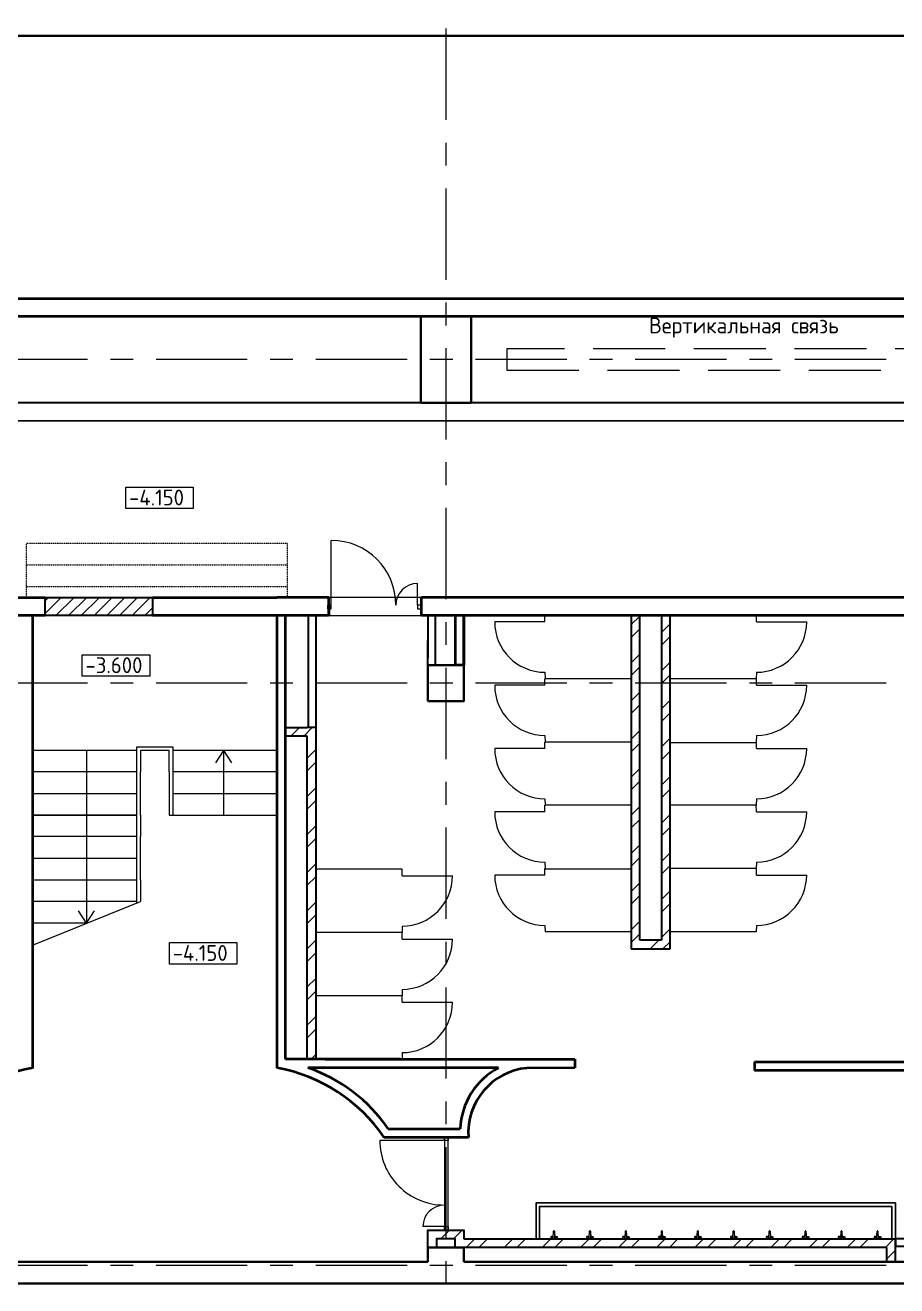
# Model space of a CAD drawing. Header units: millimetres. Extents: x -813692 to 807431, y 0 to 1813163.
# Drawn here: x -146262 to -134135, y 783094 to 800628 of the extents above; entities that cross this region are included whole.
import ezdxf

# ---------------------------------------------------------------- set-up
doc = ezdxf.new("R2010")
doc.units = ezdxf.units.MM
for name, pattern in [('Dashed', [5.644444, 2.822222, -2.822222]), ('SolidLine', [0]), ('ГОСТ 2.303 4', [7, 5, -2, 0]), ('Линия сетки', [22.225, 12.7, -3.175, 3.175, -3.175])]:
    doc.linetypes.add(name, pattern=pattern)
for name, color, linetype, lineweight in [('A-ANNO-DIMS', 7, 'Continuous', 9), ('KR_0.35', 252, 'Continuous', 35), ('KR_punk', 252, 'ГОСТ 2.303 4', 0), ('S-GRID', 252, 'Continuous', 9), ('АР_двери', 252, 'Continuous', 0), ('АР_демонт.несущ', 252, 'ГОСТ 2.303 4', 20), ('АР_закладка проемов', 252, 'Continuous', 30), ('АР_кирпич250', 252, 'Continuous', 30), ('АР_кирпичные перегородки 120', 252, 'Continuous', 30), ('АР_монолит', 252, 'Continuous', 50), ('АР_Отметка на плане', 252, 'Continuous', 15), ('АР_Площади', 252, 'Continuous', 0), ('АР_сущ. стены', 252, 'Continuous', 30), ('АР_тонкая линия', 252, 'Continuous', 5), ('АР_штриховка кирп120', 252, 'Continuous', 0), ('ШТАМП', 252, 'Continuous', 5)]:
    doc.layers.add(name, color=color, linetype=linetype, lineweight=lineweight)
for name, color, linetype in [('АР_обшивка коробов', 252, 'Continuous'), ('АР_Перегородки', 252, 'Continuous'), ('АР_Сантехника', 252, 'Continuous'), ('Сантехника и мебель', 7, 'Continuous')]:
    doc.layers.add(name, color=color, linetype=linetype)
doc.styles.add('GOST 2.304', font='')
doc.styles.get('GOST 2.304').set_extended_font_data('GOST Common')

# ---------------------------------------------------------------- blocks, each defined once
blk = doc.blocks.new('КР_подвал')
at = {"layer": 'KR_0.35', "ltscale": 200}
for points in [[(62000, 16850), (233801, 16850)], [(137700, 11750), (137700, -500), (-850, -500), (-850, 12790), (1051, 15608)], [(97200, -200), (97200, 0), (96700, 0), (96700, -200)], [(89100, -200), (96700, -200)], [(97200, -200), (104700, -200)]]:
    blk.add_lwpolyline(points, dxfattribs=at)
for points in [[(96600, 11750), (97300, 11750), (97300, 12950), (96600, 12950)], [(96700, 7600), (97200, 7600), (97200, 8100), (96700, 8100)]]:
    blk.add_lwpolyline(points, close=True, dxfattribs=at)
at = {"layer": 'KR_punk', "ltscale": 200}
blk.add_lwpolyline([(97800, 12200), (104200, 12200), (104200, 12500), (97800, 12500)], close=True, dxfattribs=at)
at = {"layer": 'АР_тонкая линия', "insert": (99778, 12654), "char_height": 220, "attachment_point": 7, "style": 'GOST 2.304'}
blk.add_mtext('Вертикальная связь', dxfattribs=at)
blk = doc.blocks.new('Оси200')
at = {"layer": 'S-GRID', "linetype": 'Линия сетки', "ltscale": 100}
for points in [[(-307403.6, -127703.3), (-307403.8, -221903.3)], [(-165703.8, -201204.1), (-412703.7, -201203.6)], [(-165703.8, -205704.1), (-412703.7, -205703.6)], [(-165703.8, -213803.7), (-412703.7, -213803.6)]]:
    blk.add_lwpolyline(points, dxfattribs=at)
blk = doc.blocks.new('Д-1300-ДП-П')
at = {"layer": 'АР_двери'}
for points in [[(-488.5, -185), (-488.5, 715)], [(711.5, -185), (711.5, 115)], [(-488.5, -185), (-538.5, -185), (-538.5, -235), (-488.5, -235), (-488.5, -185)], [(761.5, -185), (711.5, -185), (711.5, -235), (761.5, -235), (761.5, -185)]]:
    blk.add_lwpolyline(points, dxfattribs=at)
for centre, radius, start, end in [((-488.5, -185), 900, 0, 90), ((711.5, -185), 300, 90, 180)]:
    blk.add_arc(centre, radius, start, end, dxfattribs=at)
blk = doc.blocks.new('Д-1300-ДП-Л')
at = {"layer": 'АР_двери'}
for points in [[(349, -398), (349, 502)], [(-851, -398), (-851, -98)], [(-901, -398), (-851, -398), (-851, -448), (-901, -448), (-901, -398)], [(349, -398), (399, -398), (399, -448), (349, -448), (349, -398)]]:
    blk.add_lwpolyline(points, dxfattribs=at)
for centre, radius, start, end in [((349, -398), 900, 90, 180), ((-851, -398), 300, 0, 90)]:
    blk.add_arc(centre, radius, start, end, dxfattribs=at)
blk = doc.blocks.new('A$Cb6f24db5')
at = {"lineweight": 0, "ltscale": 600}
h = blk.add_hatch(color=256, dxfattribs=at)
edge = h.paths.add_edge_path()
edge.add_line((10, 23), (11, 14))
edge.add_ellipse((0, 12), major_axis=(-11.2, 0), ratio=1, start_angle=540, end_angle=550.1755, ccw=False)
edge.add_arc((0, 12), 11.2, 269.833, 359.833, ccw=False)
edge.add_line((0, 1), (0, 0))
edge.add_line((0, 0), (8, 0))
edge.add_arc((0, 12), 14.9, 664.5312, 766.3178)
h.paths.add_polyline_path([(0, 0), (-8, 0, 0.152567), (0, -2)])
h.paths.add_polyline_path([(8, 0), (0, 0), (0, -2, 0.152567)])
h.paths.add_polyline_path([(-11, 14), (-10, 23, 0.475833), (-8, 0), (0, 0), (0, 1, -0.46724)])
for p, q in [((-11, 13), (-5, 107)), ((-11, 13), (-5, 107)), ((6, 107), (11, 14)), ((11, 12), (6, 107)), ((11, 14), (11, 12))]:
    blk.add_line(p, q, dxfattribs=at)
for points in [[(-23, 29), (-24, 29), (-24, 29), (-24, 30), (-24, 30), (-24, 30), (-25, 30), (-25, 30), (-25, 30), (-25, 30), (-25, 31), (-25, 31), (-25, 31), (-25, 31), (-26, 31), (-26, 31), (-26, 31), (-26, 31), (-26, 31), (-27, 32), (-27, 32), (-27, 32), (-27, 32), (-28, 32), (-28, 32), (-28, 32), (-28, 32), (-28, 32), (-28, 33), (-29, 33), (-29, 33), (-29, 33), (-29, 33), (-29, 33), (-30, 33), (-30, 33), (-30, 33), (-30, 33), (-30, 33), (-31, 33), (-31, 33), (-31, 33), (-31, 33), (-31, 33), (-32, 33), (-32, 33), (-32, 33), (-32, 33), (-32, 33), (-33, 33), (-33, 33), (-33, 33), (-33, 33), (-34, 33), (-34, 33), (-34, 33), (-34, 33), (-34, 33), (-35, 33), (-35, 33), (-35, 33), (-35, 33), (-36, 33), (-36, 33), (-36, 33), (-36, 33), (-36, 33), (-36, 33), (-37, 33), (-37, 32), (-37, 32), (-37, 32), (-38, 32), (-38, 32), (-38, 32), (-39, 32), (-39, 32), (-39, 31), (-40, 30), (-41, 31), (-41, 30), (-42, 30), (-42, 30), (-42, 30), (-42, 30), (-42, 29), (-43, 29), (-43, 29), (-43, 29), (-43, 28), (-43, 28), (-44, 28), (-44, 28), (-44, 28), (-44, 28), (-44, 28), (-44, 27), (-44, 27), (-44, 27), (-44, 27), (-44, 27), (-44, 26), (-44, 26), (-45, 26), (-45, 26), (-45, 26), (-45, 25), (-45, 25), (-45, 25), (-46, 25), (-46, 25), (-46, 25), (-46, 24), (-46, 24), (-46, 24), (-46, 24), (-46, 24), (-46, 23), (-46, 23), (-46, 23), (-46, 23), (-46, 22), (-46, 22), (-46, 22), (-46, 22), (-47, 22), (-47, 22), (-47, 21), (-47, 21), (-46, 21), (-46, 21), (-46, 20), (-46, 20), (-46, 20), (-46, 20), (-46, 20), (-46, 19), (-46, 19), (-46, 19), (-46, 19), (-47, 18), (-47, 18), (-47, 18), (-47, 18), (-46, 18), (-46, 18), (-46, 17), (-46, 17), (-46, 17), (-46, 17), (-46, 17), (-46, 16), (-46, 16), (-46, 16), (-46, 16), (-46, 15), (-46, 15), (-46, 15), (-46, 15), (-46, 15), (-46, 14), (-45, 14), (-45, 14), (-45, 14), (-45, 14), (-45, 14), (-45, 13), (-44, 13), (-44, 13), (-44, 13), (-44, 13), (-44, 12), (-44, 12), (-44, 12), (-44, 12), (-44, 12), (-44, 11), (-44, 11), (-43, 11), (-43, 11), (-43, 11), (-43, 11), (-43, 11), (-42, 11), (-42, 10), (-42, 10), (-42, 10), (-42, 10), (-42, 10), (-42, 9), (-42, 9), (-42, 9), (-41, 9), (-41, 9), (-41, 9), (-41, 9), (-40, 9), (-40, 9), (-40, 9), (-40, 9), (-40, 8), (-40, 8), (-39, 8), (-39, 8), (-39, 8), (-39, 7), (-39, 7), (-39, 7), (-38, 7), (-38, 7), (-38, 7), (-38, 7), (-38, 7), (-37, 7), (-37, 7), (-37, 7), (-37, 7), (-37, 7), (-36, 7), (-36, 7), (-36, 6), (-36, 6), (-36, 6), (-35, 6), (-35, 6), (-35, 6), (-35, 6), (-35, 7), (-34, 7), (-34, 7), (-34, 7), (-34, 7), (-33, 7), (-33, 6), (-33, 6), (-33, 6), (-33, 6), (-32, 6), (-32, 6), (-32, 6), (-32, 6), (-32, 6), (-31, 6), (-31, 7), (-31, 7), (-31, 7), (-31, 7), (-30, 7), (-30, 7), (-30, 7), (-30, 7), (-29, 7), (-29, 7), (-29, 7), (-29, 7), (-29, 7), (-28, 7), (-28, 7), (-28, 7), (-28, 7), (-28, 8), (-28, 8), (-27, 8), (-27, 8), (-27, 8), (-27, 8), (-27, 8), (-26, 8), (-26, 8), (-26, 8), (-26, 8), (-26, 8), (-25, 8), (-25, 9), (-25, 9), (-25, 9), (-25, 9), (-25, 9), (-25, 10), (-24, 10), (-24, 10), (-24, 10), (-24, 10), (-24, 10), (-23, 10), (-23, 10), (-23, 10), (-23, 11), (-23, 11), (-23, 11), (-23, 11), (-23, 11), (-23, 12), (-22, 12), (-22, 12), (-22, 12), (-22, 12), (-22, 12), (-22, 13), (-21, 13), (-21, 13), (-21, 13), (-21, 13), (-21, 13), (-21, 14), (-21, 14), (-21, 14), (-21, 14), (-21, 14), (-21, 15), (-21, 15), (-21, 15), (-21, 15), (-20, 15), (-20, 16), (-20, 16), (-20, 16), (-20, 16), (-20, 16), (-20, 17), (-20, 17), (-20, 17), (-20, 17), (-20, 17), (-20, 18), (-20, 18), (-20, 18), (-20, 18), (-20, 19), (-20, 19), (-20, 19), (-19, 19), (-19, 19), (-19, 20), (-19, 20), (-19, 20), (-19, 20), (-19, 20), (-20, 21), (-20, 21), (-20, 21), (-20, 21), (-20, 21), (-20, 22), (-20, 22), (-20, 22), (-20, 22), (-20, 23), (-20, 23), (-20, 23), (-20, 23), (-20, 23), (-20, 23), (-20, 24), (-20, 24), (-20, 24), (-20, 24), (-21, 24), (-21, 25), (-21, 25), (-21, 25), (-21, 25), (-21, 25), (-21, 26), (-21, 26), (-21, 26), (-21, 26), (-21, 26), (-21, 27), (-21, 27), (-22, 27), (-22, 27), (-22, 27), (-22, 27), (-22, 27), (-22, 28), (-23, 28), (-23, 28), (-23, 28), (-23, 29), (-23, 29), (-23, 29), (-23, 29), (-23, 29)], [(20, 22), (20, 22), (20, 23), (20, 23), (20, 23), (20, 23), (20, 23), (20, 24), (20, 24), (20, 24), (21, 24), (21, 24), (21, 24), (21, 25), (21, 25), (21, 25), (21, 25), (21, 26), (21, 26), (21, 26), (21, 26), (21, 26), (21, 27), (22, 27), (22, 27), (22, 27), (22, 27), (22, 27), (22, 27), (23, 28), (23, 28), (23, 28), (23, 28), (23, 28), (23, 29), (23, 29), (23, 29), (23, 29), (23, 29), (24, 29), (24, 29), (24, 29), (24, 30), (25, 30), (25, 30), (25, 30), (25, 30), (25, 30), (25, 30), (25, 31), (25, 31), (26, 31), (26, 31), (26, 31), (26, 31), (26, 31), (27, 31), (27, 31), (27, 31), (27, 31), (28, 31), (28, 32), (28, 32), (28, 32), (28, 32), (28, 32), (29, 32), (29, 33), (29, 33), (29, 33), (29, 33), (30, 33), (30, 33), (30, 33), (30, 32), (30, 32), (31, 32), (31, 33), (31, 33), (31, 33), (31, 33), (32, 33), (32, 33), (32, 33), (32, 33), (32, 33), (33, 33), (33, 33), (33, 33), (33, 33), (34, 33), (34, 33), (34, 33), (34, 33), (34, 33), (35, 33), (35, 33), (35, 33), (35, 33), (36, 33), (36, 33), (36, 33), (36, 33), (36, 33), (36, 33), (37, 32), (37, 32), (37, 32), (37, 32), (38, 32), (38, 32), (38, 32), (39, 32), (39, 32), (39, 31), (40, 31), (40, 30), (41, 30), (41, 30), (42, 30), (42, 30), (42, 30), (42, 29), (43, 29), (43, 29), (43, 29), (43, 28), (43, 28), (43, 28), (44, 28), (44, 28), (44, 28), (44, 28), (44, 27), (44, 27), (44, 27), (44, 27), (44, 27), (45, 26), (45, 26), (45, 26), (45, 26), (45, 26), (45, 25), (45, 25), (45, 25), (46, 25), (46, 25), (46, 25), (46, 24), (46, 24), (46, 24), (46, 24), (46, 23), (46, 23), (46, 23), (46, 23), (46, 23), (46, 22), (46, 22), (46, 22), (46, 22), (47, 22), (47, 21), (47, 21), (47, 21), (47, 21), (47, 21), (46, 20), (46, 20), (46, 20), (46, 20), (46, 20), (46, 19), (46, 19), (46, 19), (46, 19), (47, 18), (47, 18), (47, 18), (47, 18), (47, 18), (47, 17), (46, 17), (46, 17), (46, 17), (46, 17), (46, 16), (46, 16), (46, 16), (46, 16), (46, 16), (46, 15), (46, 15), (46, 15), (46, 15), (46, 14), (46, 14), (46, 14), (45, 14), (45, 14), (45, 14), (45, 14), (45, 13), (45, 13), (45, 13), (44, 13), (44, 13), (44, 12), (44, 12), (44, 12), (44, 12), (44, 11), (44, 11), (44, 11), (44, 11), (43, 11), (43, 11), (43, 11), (43, 11), (43, 11), (43, 10), (42, 10), (42, 10), (42, 10), (42, 10), (42, 9), (42, 9), (42, 9), (42, 9), (41, 9), (41, 9), (41, 9), (41, 9), (41, 9), (40, 9), (40, 8), (40, 8), (40, 8), (40, 8), (39, 8), (39, 8), (39, 7), (39, 7), (39, 7), (39, 7), (38, 7), (38, 7), (38, 7), (38, 7), (38, 7), (37, 7), (37, 7), (37, 7), (37, 7), (37, 7), (36, 7), (36, 6), (36, 6), (36, 6), (36, 6), (35, 6), (35, 6), (35, 6), (35, 6), (35, 6), (34, 6), (34, 6), (34, 6), (34, 6), (33, 6), (33, 6), (33, 6), (33, 6), (33, 6), (32, 6), (32, 6), (32, 6), (32, 6), (32, 6), (31, 6), (31, 6), (31, 6), (31, 7), (31, 7), (30, 7), (30, 7), (30, 7), (30, 7), (29, 7), (29, 7), (29, 7), (29, 7), (29, 7), (28, 7), (28, 7), (28, 7), (28, 7), (28, 7), (28, 8), (27, 8), (27, 8), (27, 8), (27, 8), (27, 8), (26, 8), (26, 8), (26, 8), (26, 8), (26, 8), (25, 8), (25, 8), (25, 9), (25, 9), (25, 9), (25, 9), (25, 9), (24, 10), (24, 10), (24, 10), (24, 10), (24, 10), (23, 10), (23, 10), (23, 10), (23, 10), (23, 11), (23, 11), (23, 11), (23, 11), (23, 11), (23, 12), (22, 12), (22, 12), (22, 12), (22, 12), (22, 12), (22, 13), (21, 13), (21, 13), (21, 13), (21, 13), (21, 13), (21, 14), (21, 14), (21, 14), (21, 14), (21, 15), (21, 15), (21, 15), (21, 15), (20, 15), (20, 15), (20, 16), (20, 16), (20, 16), (20, 16), (20, 16), (20, 17), (20, 17), (20, 17), (20, 17), (20, 18), (20, 18), (20, 18), (20, 18), (20, 18), (20, 19), (20, 19), (20, 19), (19, 19), (19, 19), (19, 20), (19, 20), (19, 20), (20, 20), (20, 20), (20, 21), (20, 21), (20, 21), (20, 21), (20, 21), (20, 22), (20, 22)]]:
    blk.add_lwpolyline(points, close=True, dxfattribs=at)
for centre, radius, start, end in [((0, 12), 11.2, 169.6576, 359.833), ((0, 105), 6.03, 24.5113, 155.1547)]:
    blk.add_arc(centre, radius, start, end, dxfattribs=at)
for centre, major_axis, ratio, start_param, end_param in [((0, 12), (-11.2, 0), 1, 6.10559, 9.602373), ((0, 107), (-5.47, 0.02), 0.641024, 3.141593, 6.283185)]:
    blk.add_ellipse(centre, major_axis=major_axis, ratio=ratio, start_param=start_param, end_param=end_param, dxfattribs=at)
blk = doc.blocks.new('A$C69830e1b')
at = {"layer": 'АР_Сантехника'}
for points in [[(0, 0), (0, 500), (-5000, 500), (-5000, 0), (0, 0)], [(-5000, 0), (-4950, 0), (-4950, 450), (-50, 450), (-50, 0)]]:
    blk.add_lwpolyline(points, dxfattribs=at)
for p in [(-4750, 1), (-4250, 1), (-3750, 1), (-3250, 1), (-2750, 1), (-2250, 1), (-1750, 1), (-1250, 1), (-750, 1), (-250, 1)]:
    blk.add_blockref('A$Cb6f24db5', p, dxfattribs=at)

msp = doc.modelspace()

# ---------------------------------------------------------------- hatches: boundary and pattern name
at = {"layer": 'АР_закладка проемов', "lineweight": 0}
h = msp.add_hatch(dxfattribs=at)
h.set_pattern_fill('ANSI31', color=256, scale=1000)
h.set_pattern_definition([(45, (-1241.95, 1181845.07), (-88.388348, 88.388348), [])])
h.paths.add_polyline_path([(-145989, 792669), (-145989, 792416), (-144489.8, 792417.2), (-144489.8, 792667.2)])
at = {"layer": 'АР_кирпичные перегородки 120', "lineweight": 0}
h = msp.add_hatch(dxfattribs=at)
h.set_pattern_fill('ANSI32', color=256, scale=1000)
h.set_pattern_definition([(45, (-1241.95, 1181845.07), (-265.16504, 265.16504), []), (45, (-1065.17, 1181845.07), (-265.16504, 265.16504), [])])
h.paths.add_polyline_path([(-142218.8, 790857.4), (-142638.7, 790857.4), (-142638.7, 790737.4), (-142338.7, 790737.4), (-142338.7, 786785.4), (-142338.8, 786247.6), (-142219, 786247.6), (-142219, 786272.9), (-142218.9, 787135.4), (-142219, 787135.4), (-142219, 787160.4), (-142218.9, 788035.4), (-142219, 788035.4), (-142219, 788060.4), (-142218.9, 788922.9), (-142219, 788922.9), (-142219, 788947.9)])
h.paths.add_polyline_path([(-137709.3, 792417.6), (-137829.3, 792417.6), (-137829.3, 792401.6), (-137829.3, 791477.4), (-137709.3, 791477.4)])
h.paths.add_polyline_path([(-137289.3, 792417.6), (-137409.3, 792417.6), (-137409.3, 791477.4), (-137289.3, 791477.4)])
h.paths.add_polyline_path([(-137289.3, 791477.4), (-137409.3, 791477.4), (-137409.3, 787901.6), (-137709.3, 787901.6), (-137709.3, 791477.4), (-137829.3, 791477.4), (-137829.3, 787781.6), (-137289.3, 787781.6)])
h.paths.add_polyline_path([(-142144.4, 786247.6), (-142638.7, 786247.6), (-142427.6, 786247.6), (-142154.9, 786247.6)])
at = {"layer": 'АР_штриховка кирп120', "lineweight": 0}
h = msp.add_hatch(dxfattribs=at)
h.set_pattern_fill('ANSI32', color=256, scale=1000)
h.set_pattern_definition([(45, (-1241.95, 1181785.3), (-265.16504, 265.16504), []), (45, (-1065.17, 1181785.3), (-265.16504, 265.16504), [])])
h.paths.add_polyline_path([(-148508.7, 783867.8), (-148758.7, 783867.8), (-148758.7, 783567.8), (-148638.7, 783567.8), (-148638.7, 783747.8), (-148508.7, 783747.8)])
h.paths.add_polyline_path([(-148258.7, 783867.8), (-148308.7, 783867.8), (-148378.7, 783867.8), (-148508.7, 783867.8), (-148508.7, 783747.8), (-148378.7, 783747.8), (-148378.7, 783567.8), (-148258.7, 783567.8)])
h.paths.add_polyline_path([(-140158.8, 783867.8), (-140658.8, 783867.8), (-140658.8, 783747.8), (-140278.8, 783747.8), (-140278.8, 783687.8), (-140278.8, 783567.8), (-140158.7, 783567.8)])
h = msp.add_hatch(dxfattribs=at)
h.set_pattern_fill('ANSI32', color=256, scale=1000)
h.set_pattern_definition([(45, (-1241.95, 1181845.04), (-265.16504, 265.16504), []), (45, (-1065.17, 1181845.04), (-265.16504, 265.16504), [])])
h.paths.add_polyline_path([(-137468.1, 783747.6), (-134154, 783747.6), (-134153.8, 783427.6), (-134273.8, 783427.6), (-134273.8, 783627.6), (-137468.1, 783627.6)])
h.paths.add_polyline_path([(-140158.8, 783747.6), (-140158.7, 783627.6), (-137468.1, 783627.6), (-137468.1, 783747.6)])

# ---------------------------------------------------------------- linework, layer by layer
at = {"layer": 'АР_демонт.несущ', "linetype": 'Dashed'}
for p, q in [((-146244.8, 792667.6), (-146244.8, 793422)), ((-146244.8, 793422), (-142615.4, 793422)), ((-142615.4, 793422), (-142615.4, 792667.6)), ((-146244.8, 793122), (-142615.4, 793122)), ((-146244.8, 792822), (-142615.4, 792822))]:
    msp.add_line(p, q, dxfattribs=at)
at = {"layer": 'АР_закладка проемов'}
msp.add_lwpolyline([(-145986.1, 792667.6), (-144489.8, 792667.6), (-144489.8, 792416.8), (-145986.1, 792416.8)], close=True, dxfattribs=at)
at = {"layer": 'АР_кирпич250'}
for p, q in [((-145986.1, 792416.1), (-145986.1, 792667.6)), ((-144489.9, 792667.6), (-144489.8, 792416.8))]:
    msp.add_line(p, q, dxfattribs=at)
for points in [[(-132308.7, 795377.6), (-156258.7, 795377.6)], [(-156108.7, 795127.6), (-132308.7, 795123.8)]]:
    msp.add_lwpolyline(points, dxfattribs=at)
at = {"layer": 'АР_кирпичные перегородки 120', "flags": 128}
for points in [[(-137829.3, 792426.6), (-137829.3, 787781.6)], [(-137709.3, 787901.6), (-137709.3, 792417.6)], [(-137409.3, 792417.6), (-137409.3, 787901.6)], [(-137289.3, 787781.6), (-137289.3, 792426.6)], [(-142638.8, 790857.4), (-142338.8, 790857.4)], [(-142218.8, 790857.4), (-142338.8, 790857.4)], [(-142218.8, 790857.4), (-142218.8, 786247.6)], [(-142338.8, 790737.4), (-142638.8, 790737.4)], [(-142338.8, 786247.6), (-142338.8, 790737.4)], [(-137829.3, 787781.6), (-137289.3, 787781.6)], [(-137409.3, 787901.6), (-137709.3, 787901.6)], [(-137678.7, 787781.6), (-137558.7, 787781.6)], [(-140158.8, 783747.6), (-134154, 783747.6)], [(-134153.8, 783427.6), (-134154, 783747.6)], [(-134273.8, 783627.6), (-140158.8, 783627.6)], [(-134273.8, 783427.6), (-134273.8, 783627.6)]]:
    msp.add_lwpolyline(points, dxfattribs=at)
at = {"layer": 'АР_кирпичные перегородки 120', "linetype": 'Continuous', "flags": 128}
for points in [[(-140658.7, 783627.6), (-140658.8, 783867.1), (-140538.8, 783867.1)], [(-140538.8, 783867.1), (-140158.8, 783867.1)], [(-140278.8, 783627.6), (-140278.8, 783747.1), (-140538.8, 783747.1), (-140538.8, 783627.6)], [(-140278.8, 783867.1), (-140158.8, 783867.1), (-140158.8, 783747.6)]]:
    msp.add_lwpolyline(points, dxfattribs=at)
at = {"layer": 'АР_кирпичные перегородки 120'}
msp.add_lwpolyline([(-134273.8, 783427.6), (-134153.8, 783427.6)], dxfattribs=at)
at = {"layer": 'АР_обшивка коробов', "lineweight": 30}
for points in [[(-142319.1, 790857.4), (-142318.7, 792416.1), (-142218.7, 792416.1), (-142218.7, 790857.4), (-142319.1, 790857.4)], [(-140558.6, 791727.5), (-140658.6, 791727.5), (-140657, 792416.5), (-140557, 792416.5), (-140558.6, 791727.5)], [(-132658.6, 783747.5), (-134154, 783747.6), (-134154, 783647.6), (-132658.5, 783646.4), (-132658.6, 783747.5)]]:
    msp.add_lwpolyline(points, dxfattribs=at)
at = {"layer": 'АР_Отметка на плане'}
for points in [[(-144862.4, 794203.8), (-143922.7, 794203.8), (-143922.7, 793904.6), (-144862.4, 793904.6)], [(-145468.5, 791871.3), (-144528.7, 791871.3), (-144528.7, 791572), (-145468.5, 791572)], [(-144254.8, 787869.1), (-143315, 787869.1), (-143315, 787569.8), (-144254.8, 787569.8)]]:
    msp.add_lwpolyline(points, close=True, dxfattribs=at)
at = {"layer": 'АР_Перегородки'}
msp.add_line((-142759, 790890.6), (-142758.6, 790890.6), dxfattribs=at)
at = {"layer": 'АР_Перегородки', "linetype": 'Continuous', "flags": 128}
for points in [[(-142218.7, 790857.4), (-142638.7, 790857.4)], [(-142218.7, 790857.4), (-142218.7, 790737.4)], [(-142638.7, 790737.4), (-142338.7, 790737.4)], [(-142338.7, 790737.4), (-142338.7, 786785.4)], [(-142218.6, 786785.7), (-142218.7, 790737.4)]]:
    msp.add_lwpolyline(points, dxfattribs=at)
at = {"layer": 'АР_Площади', "ltscale": 0.5}
for points in [[(-160598.7, 800477.6), (-103158.7, 800477.6), (-103158.7, 796827.6), (-160598.7, 796827.6)], [(-156108.7, 795127.6), (-132308.7, 795127.6), (-132308.7, 792667.6), (-156108.7, 792667.6)]]:
    msp.add_lwpolyline(points, close=True, dxfattribs=at)
for points in [[(-148258.6, 783427.7), (-148258.6, 783867.1), (-148483.7, 783867.1), (-148483.7, 785157.1), (-147650.6, 785157.1, -0.2002093), (-146153.3, 786127.6), (-146153.3, 792416), (-142758.7, 792417.6), (-142758.7, 786126.6, -0.1995742), (-141266.9, 785157.1), (-140428.3, 785157.1), (-140428.4, 783867.1), (-140658.8, 783867), (-140658.8, 783427.7), (-148258.6, 783427.7)], [(-132658.7, 783747.5), (-140158.7, 783747.6), (-140158.7, 783867.1), (-140378.3, 783867.1), (-140378.3, 785157.1), (-140095, 785157.1, -0.4019711), (-139276.9, 786123.5), (-138615.7, 786127.6), (-138615.7, 786247.6), (-142218.8, 786247.5)]]:
    msp.add_lwpolyline(points, format="xyb", dxfattribs=at)
for points in [[(-142218.8, 786247.6), (-142218.9, 792417.6), (-140657, 792416.5), (-140658.7, 791227.6), (-140158.7, 791227.7), (-140158.7, 792417.6), (-137829.3, 792417.6), (-137829.3, 787781.6), (-137289.3, 787781.6), (-137289.3, 792417.6), (-132908.8, 792417.6)], [(-132908.9, 786209.1), (-136115.7, 786209.1), (-136115.7, 786089.1), (-132458.6, 786089.1)]]:
    msp.add_lwpolyline(points, dxfattribs=at)
at = {"layer": 'АР_Сантехника', "linetype": 'Continuous', "lineweight": 0}
for p, q in [((-139029.9, 792327.6), (-139029.9, 792417.6)), ((-136088.7, 792327.6), (-136088.7, 792417.6)), ((-139029.9, 792327.6), (-139729.9, 792327.6)), ((-136088.7, 792327.6), (-135388.7, 792327.6)), ((-139029.9, 791627.6), (-139029.3, 791537.6)), ((-139029.9, 791447.6), (-139029.9, 791537.6)), ((-136088.7, 791627.6), (-136089.3, 791537.6)), ((-136088.7, 791447.6), (-136088.7, 791537.6)), ((-139029.9, 791447.6), (-139729.9, 791447.6)), ((-136088.7, 791447.6), (-135388.7, 791447.6)), ((-139029.9, 790747.6), (-139029.3, 790657.6)), ((-139029.9, 790567.6), (-139029.9, 790657.6)), ((-136088.7, 790747.6), (-136089.3, 790657.6)), ((-136088.7, 790567.6), (-136088.7, 790657.6)), ((-139029.9, 790567.6), (-139729.9, 790567.6)), ((-136088.7, 790567.6), (-135388.7, 790567.6)), ((-139029.9, 789867.6), (-139029.3, 789777.6)), ((-139029.9, 789687.6), (-139029.9, 789777.6)), ((-136088.7, 789867.6), (-136089.3, 789777.6)), ((-136088.7, 789687.6), (-136089.3, 789777.6)), ((-139029.9, 789687.6), (-139729.9, 789687.6)), ((-136088.7, 789687.6), (-135388.7, 789687.6)), ((-141017.9, 788797.6), (-141017.9, 788887.6)), ((-139029.9, 788987.6), (-139029.3, 788897.6)), ((-139029.9, 788807.6), (-139029.9, 788897.6)), ((-136088.7, 788987.6), (-136089.3, 788897.6)), ((-136088.7, 788807.6), (-136088.7, 788897.6)), ((-141017.9, 788797.6), (-140317.9, 788797.6)), ((-139029.9, 788807.6), (-139729.9, 788807.6)), ((-136088.7, 788807.6), (-135388.7, 788807.6)), ((-141017.9, 788097.6), (-141018.5, 788007.6)), ((-141017.9, 787917.6), (-141017.9, 788007.6)), ((-139029.9, 788107.6), (-139029.3, 788017.6)), ((-136088.7, 788107.6), (-136089.3, 788017.6)), ((-141017.9, 787917.6), (-140317.9, 787917.6)), ((-141017.9, 787217.6), (-141018.5, 787127.6)), ((-141017.9, 787037.6), (-141017.9, 787127.6)), ((-141017.9, 787037.6), (-140317.9, 787037.6)), ((-141017.9, 786337.6), (-141018.5, 786247.6))]:
    msp.add_line(p, q, dxfattribs=at)
at = {"layer": 'АР_Сантехника', "lineweight": 0}
for p, q in [((-137828.6, 791537.7), (-139029.3, 791537.6)), ((-136088.7, 791537.6), (-137289.4, 791537.6)), ((-137828.6, 790657.7), (-139029.3, 790657.6)), ((-136089.4, 790645.5), (-137290.2, 790645.5)), ((-137828.6, 789777.7), (-139029.3, 789777.6)), ((-136089.3, 789777.6), (-137290.1, 789777.6)), ((-141017.9, 788887.6), (-142218.7, 788887.6)), ((-137829.2, 788887.6), (-139029.9, 788887.6)), ((-136089.3, 788897.6), (-137290.1, 788897.6)), ((-141018.5, 788007.6), (-142219.3, 788007.6)), ((-137828.6, 788017.7), (-139029.3, 788017.6)), ((-136089.3, 788017.6), (-137290.1, 788017.6)), ((-141017.9, 787127.6), (-142218.7, 787127.6))]:
    msp.add_line(p, q, dxfattribs=at)
at = {"layer": 'АР_Сантехника', "linetype": 'Continuous', "lineweight": 0}
for centre, start, end in [((-139029.9, 792327.6), 180, 270), ((-136088.7, 792327.6), 270, 0), ((-139029.9, 791447.6), 180, 270), ((-136088.7, 791447.6), 270, 0), ((-139029.9, 790567.6), 180, 270), ((-136088.7, 790567.6), 270, 0), ((-139029.9, 789687.6), 180, 270), ((-136088.7, 789687.6), 270, 0), ((-141017.9, 788797.6), 270, 0), ((-139029.9, 788807.6), 180, 270), ((-136088.7, 788807.6), 270, 0), ((-141017.9, 787917.6), 270, 0), ((-141017.9, 787037.6), 270, 0)]:
    msp.add_arc(centre, 700, start, end, dxfattribs=at)
at = {"layer": 'АР_сущ. стены', "linetype": 'Continuous', "lineweight": 40}
for p, q in [((-146838.7, 792667.6), (-145986.1, 792667.6)), ((-144489.9, 792667.6), (-142758.7, 792667.6)), ((-142039.1, 792667.6), (-142758.7, 792667.6)), ((-142039.1, 792417.6), (-142039.1, 792667.6)), ((-142039.1, 792551.6), (-142039.1, 792431.6)), ((-142039.1, 792551.6), (-142039.1, 792426.6)), ((-132059, 792667.6), (-140749.1, 792667.6)), ((-140749.1, 792417.6), (-140749.1, 792667.6)), ((-146158.7, 792416), (-146838.7, 792416)), ((-145986.1, 792416.1), (-146158.7, 792416)), ((-142758.7, 792417.6), (-144489.8, 792416.8)), ((-142040.1, 792417.6), (-142758.7, 792417.6)), ((-132908.8, 792417.6), (-140749.1, 792417.6)), ((-140158.7, 792417.6), (-140158.7, 791727.6)), ((-142218.8, 786247.6), (-142638.7, 786247.6)), ((-141043.5, 786247.6), (-142218.8, 786247.6)), ((-139282.5, 786247.6), (-138615.7, 786247.6)), ((-138615.7, 786247.6), (-138615.7, 786127.6)), ((-138615.6, 786247.6), (-138615.6, 786127.6)), ((-136115.7, 786209.1), (-136115.7, 786089.1))]:
    msp.add_line(p, q, dxfattribs=at)
at = {"layer": 'АР_сущ. стены', "color": 7, "linetype": 'Continuous', "lineweight": 40, "flags": 128}
for points in [[(-128558.7, 796692.6), (-128558.7, 796577.6), (-203168.7, 796577.6), (-203168.7, 796827.6), (-160598.7, 796827.6)], [(-160598.7, 796827.6), (-128558.7, 796827.6), (-128558.7, 796692.6)]]:
    msp.add_lwpolyline(points, dxfattribs=at)
at = {"layer": 'АР_сущ. стены', "linetype": 'Continuous', "lineweight": 40, "flags": 128}
for points in [[(-146153.3, 786127.6), (-146153.3, 792417.6)], [(-142762.6, 792417.6), (-142759.7, 786126.6)], [(-142638.7, 790857.4), (-142638.7, 792417.6)], [(-140278.7, 792417.6), (-140278.7, 791727.6)], [(-140158.7, 791727.6), (-140158.7, 792417.6)], [(-140158.7, 791727.6), (-140278.7, 791727.6)], [(-142639.7, 786247.6), (-142639.7, 790857.4)], [(-142088.8, 786247.6), (-139282.5, 786247.6)], [(-136115.7, 786209.1), (-132458.7, 786209.1)], [(-139675.1, 786127.6), (-142331.4, 786127.6)], [(-138615.7, 786127.6), (-139282.5, 786123.5)], [(-132458.7, 786089.1), (-136115.7, 786089.1)], [(-140095, 785157.1), (-141266.9, 785157.1)], [(-141211.2, 785277.1), (-140208.2, 785277.1)]]:
    msp.add_lwpolyline(points, dxfattribs=at)
at = {"layer": 'АР_сущ. стены', "linetype": 'Continuous', "lineweight": 40}
for centre, radius, start, end in [((-145738.6, 783847.6), 2317.4, 100.30733, 145.59319), ((-143178.9, 783847.6), 2317.4, 34.40681, 79.5527), ((-143051, 784017), 2229.9, 34.40813, 71.17457), ((-139208.5, 785242.9), 1000.2, 117.80451, 178.04083), ((-139192.6, 785223.1), 904.8, 95.70022, 184.18706)]:
    msp.add_arc(centre, radius, start, end, dxfattribs=at)
at = {"layer": 'АР_тонкая линия'}
for p, q in [((-144708.7, 790541.6), (-144708.7, 790591.6)), ((-144708.7, 790591.6), (-144238.7, 790591.6)), ((-144238.7, 790591.6), (-144208.7, 790591.6)), ((-144208.7, 790591.6), (-144208.7, 789641.6)), ((-144708.7, 790541.6), (-146158.7, 790541.6)), ((-145408.7, 790541.6), (-145408.7, 788137.5)), ((-144708.7, 788421.3), (-144708.7, 790541.6)), ((-144658.7, 790541.6), (-144658.7, 790241.6)), ((-144258.7, 790541.6), (-144658.7, 790541.6)), ((-144258.7, 790241.6), (-144258.7, 790541.6)), ((-142761.7, 790541.6), (-144208.7, 790541.6)), ((-143502.4, 790541.6), (-143502.4, 789647.4)), ((-144708.7, 790241.6), (-146158.7, 790241.6)), ((-144658.7, 789941.6), (-144658.7, 790241.6)), ((-144258.7, 790241.6), (-144258.7, 789941.6)), ((-142758.7, 790241.6), (-144208.7, 790241.6)), ((-146158.7, 789941.6), (-144708.7, 789941.6)), ((-144658.7, 789641.6), (-144658.7, 789941.6)), ((-144258.7, 789941.6), (-144258.7, 789641.6)), ((-144208.7, 789941.6), (-142761.4, 789941.6)), ((-146158.7, 789641.6), (-144708.7, 789641.6)), ((-144708.7, 789641.6), (-146158.7, 789641.6)), ((-144658.7, 789641.6), (-144658.7, 789341.6)), ((-144258.7, 789641.6), (-142761.3, 789641.6)), ((-144708.7, 789341.6), (-146158.7, 789341.6)), ((-144658.7, 789041.6), (-144658.7, 789341.6)), ((-146158.7, 789041.6), (-144708.7, 789041.6)), ((-144658.7, 788741.6), (-144658.7, 789041.6)), ((-142758.6, 788604.5), (-142758.6, 788904.5)), ((-146158.7, 788741.6), (-144708.7, 788741.6)), ((-144658.7, 788741.6), (-144658.7, 788441.6)), ((-142758.6, 788304.5), (-142758.6, 788604.5)), ((-144708.7, 788441.6), (-146158.7, 788441.6)), ((-146158.7, 787833.5), (-144658.7, 788441.6)), ((-146158.7, 788141.6), (-145398.7, 788141.6))]:
    msp.add_line(p, q, dxfattribs=at)
at = {"layer": 'АР_тонкая линия', "linetype": 'SolidLine', "lineweight": 5}
for p, q in [((-143502.4, 790541.6), (-143612.7, 790368.4)), ((-143502.4, 790541.6), (-143392.2, 790368.4)), ((-145408.7, 788137.5), (-145519, 788310.6)), ((-145408.7, 788137.5), (-145298.5, 788310.6))]:
    msp.add_line(p, q, dxfattribs=at)
at = {"layer": 'Сантехника и мебель', "color": 7, "linetype": 'Continuous', "lineweight": 20}
for p, q in [((-142218.6, 789460.7), (-142218.6, 789485.7)), ((-141018.5, 786247.6), (-141043.5, 786247.6))]:
    msp.add_line(p, q, dxfattribs=at)
at = {"layer": 'ШТАМП', "ltscale": 0.5}
msp.add_lwpolyline([(-132458.6, 786089.1), (-136115.7, 786089.1)], dxfattribs=at)

# ---------------------------------------------------------------- block references
at = {"layer": 'A-ANNO-DIMS', "color": 18, "lineweight": 0, "true_color": 0x000000}
msp.add_blockref('Оси200', (166995, 997181.2), dxfattribs=at)
at = {"layer": 'АР_двери', "color": 0}
msp.add_blockref('Д-1300-ДП-П', (-141515.7, 792747.3), dxfattribs=at)
at = {"layer": 'АР_двери', "color": 0, "rotation": 89.99999999999999}
msp.add_blockref('Д-1300-ДП-Л', (-140826.3, 784768.1), dxfattribs=at)
at = {"layer": 'АР_монолит'}
msp.add_blockref('КР_подвал', (-237358.6, 783627.7), dxfattribs=at)
at = {"layer": 'АР_Сантехника'}
msp.add_blockref('A$C69830e1b', (-134154.3, 783747.5), dxfattribs=at)

# ---------------------------------------------------------------- texts
at = {"layer": 'АР_Отметка на плане', "char_height": 220, "attachment_point": 7, "style": 'GOST 2.304'}
for s, insert in [('-4.150', (-144816.7, 793948.5)), ('-3.600', (-145422.7, 791616)), ('-4.150', (-144209, 787613.7))]:
    msp.add_mtext(s, dxfattribs=dict(at, insert=insert))

doc.saveas('drawing.dxf')
